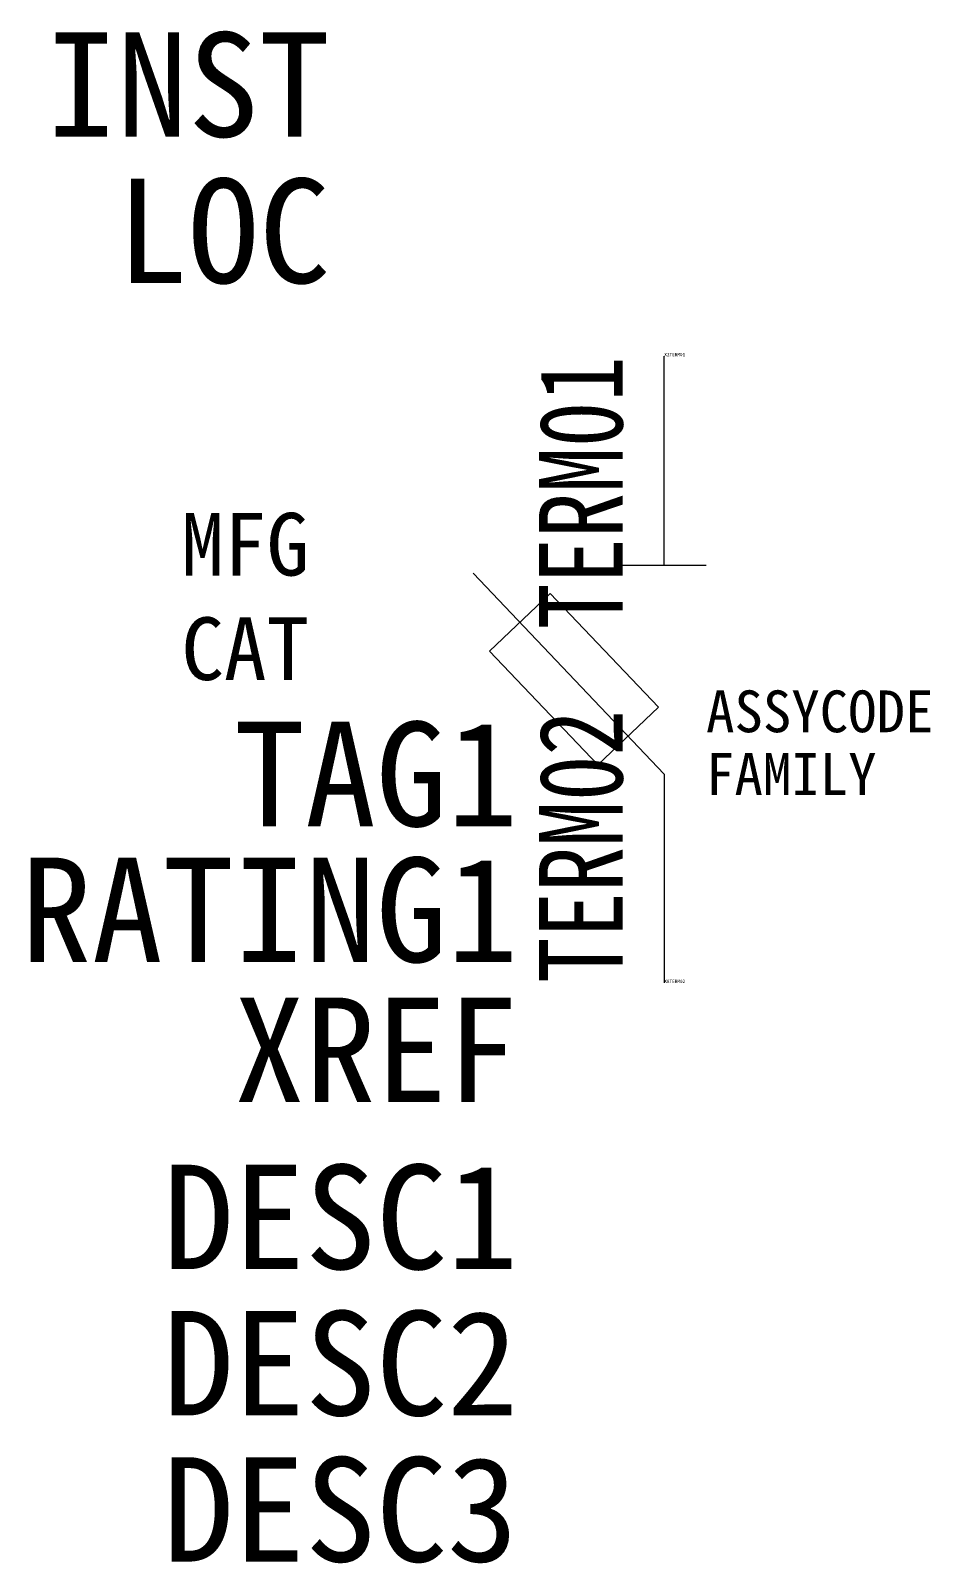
# Model space of a CAD drawing. Header units: millimetres. Extents: x -15.2 to 6.4, y -23.9 to 12.8.
import ezdxf
from ezdxf.enums import TextEntityAlignment as Align

# ---------------------------------------------------------------- set-up
doc = ezdxf.new("R2010")
doc.units = ezdxf.units.MM
doc.header["$LTSCALE"] = 12
doc.styles.add('WD_IEC', font='')
doc.styles.get('WD_IEC').set_extended_font_data('SimSun')

msp = doc.modelspace()

# ---------------------------------------------------------------- linework, layer by layer
for p, q in [((0, 0), (0, 5)), ((-1, 0), (1, 0)), ((0, -5), (-4.575, -0.197)), ((-2.733, -0.681), (-4.181, -2.061)), ((-0.14, -3.403), (-2.733, -0.681)), ((-1.588, -4.783), (-4.181, -2.061)), ((-0.14, -3.403), (-1.588, -4.783)), ((0, -5), (0, -10))]:
    msp.add_line(p, q)

# ---------------------------------------------------------------- texts
at = {"style": 'WD_IEC'}
for tag, text, p in [('INST', '', (-8, 10.25)), ('LOC', '', (-8, 6.75)), ('TAG1', 'QSF', (-3.5, -6.25)), ('RATING1', '', (-3.5, -9.5)), ('XREF', '', (-3.5, -12.85)), ('DESC1', '', (-3.5, -16.85)), ('DESC2', '', (-3.5, -20.35)), ('DESC3', '', (-3.5, -23.85))]:
    msp.add_attdef(tag, text=text, height=2.5, dxfattribs=at).set_placement(p, align=Align.RIGHT)
at = {"style": 'WD_IEC', "width": 0.8}
msp.add_attdef('TERM01', text='', height=2, rotation=90, dxfattribs=at).set_placement((-1, 5), align=Align.RIGHT)
at = {"style": 'WD_IEC', "flags": 1}
for tag, p, height in [('X2TERM01', (0, 5), 0.08), ('ASSYCODE', (1, -4), 1), ('FAMILY', (1, -5.5), 1), ('X8TERM02', (0, -10), 0.08)]:
    msp.add_attdef(tag, p, '', height=height, dxfattribs=at)
at = {"style": 'WD_IEC', "flags": 9}
for tag, p in [('MFG', (-8.5, -0.25)), ('CAT', (-8.5, -2.75))]:
    msp.add_attdef(tag, text='', height=1.5, dxfattribs=at).set_placement(p, align=Align.RIGHT)
at = {"style": 'WD_IEC', "width": 0.8}
msp.add_attdef('TERM02', (-1, -10), '', height=2, rotation=90, dxfattribs=at)

doc.saveas('drawing.dxf')
